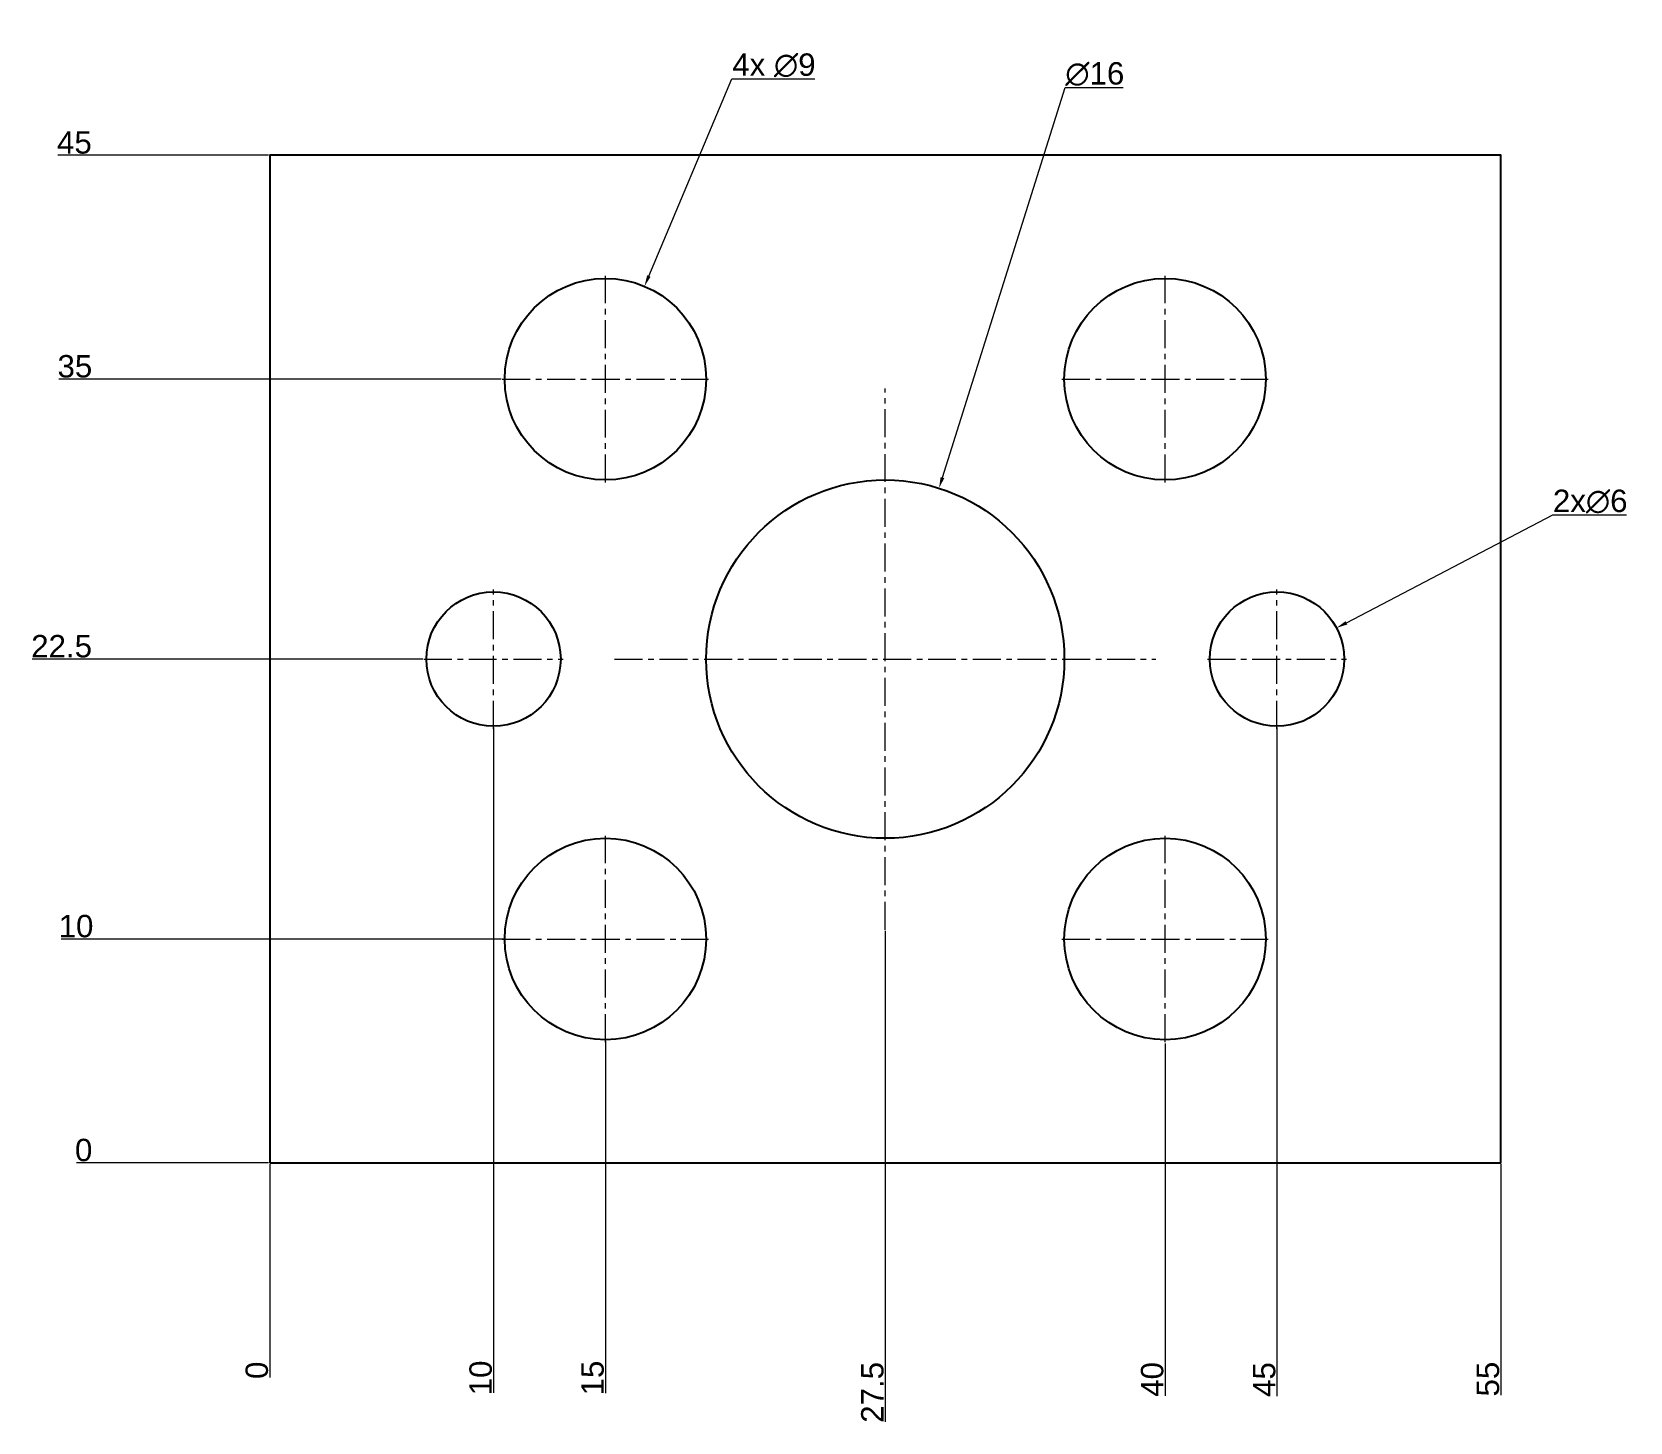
# Model space of a CAD drawing. Header units: millimetres. Extents: x -38.1 to 33.3, y -34.1 to 28.
import ezdxf

# ---------------------------------------------------------------- set-up
doc = ezdxf.new("R2010")
doc.units = ezdxf.units.MM
doc.header["$MEASUREMENT"] = 0
doc.linetypes.add('CENTER', pattern=[2, 1.25, -0.25, 0.25, -0.25])
doc.layers.add('AM_5', color=3, linetype='Continuous', lineweight=15)
doc.layers.add('AM_7', color=4, linetype='CENTER', lineweight=15)
doc.styles.get("Standard").update_dxf_attribs({"font": 'arial.ttf'})
doc.dimstyles.new('AM_ANSI$3', dxfattribs={"dimtxt": 1, "dimasz": 0.5, "dimexe": 0.1, "dimexo": 0.05, "dimgap": 0.06, "dimtad": 1, "dimtoh": 1, "dimzin": 9, "dimdsep": 46, "dimtxsty": 'Standard', "dimcen": 0, "dimclrd": 256, "dimclre": 256, "dimclrt": 2, "dimadec": 0, "dimazin": 2, "dimtp": 0.1, "dimtm": 0.1, "dimtfac": 0.71, "dimtofl": 0, "dimtmove": 0, "dimatfit": 0, "dimfxl": 1, "dimtolj": 1, "dimtzin": 7, "dimlwd": -1, "dimlwe": -1, "dimarcsym": 1})
doc.dimstyles.new('AM_ANSI$6', dxfattribs={"dimtxt": 1, "dimasz": 0.5, "dimexe": 0.1, "dimexo": 0.05, "dimgap": 0.06, "dimtad": 1, "dimtoh": 1, "dimzin": 9, "dimdsep": 46, "dimtxsty": 'Standard', "dimcen": 0, "dimclrd": 256, "dimclre": 256, "dimclrt": 2, "dimadec": 0, "dimazin": 2, "dimtp": 0.1, "dimtm": 0.1, "dimtfac": 0.71, "dimtofl": 0, "dimtmove": 0, "dimatfit": 3, "dimfxl": 1, "dimtolj": 1, "dimtzin": 7, "dimlwd": -1, "dimlwe": -1, "dimarcsym": 1})

# ---------------------------------------------------------------- blocks, each defined once
blk = doc.blocks.new('*D5')
at = {"layer": 'AM_5', "transparency": 16777216}
blk.add_line((-27.5, -22.55), (-27.5, -32.086), dxfattribs=at)
at = {"layer": 'Defpoints', "color": 0, "transparency": 16777216}
for p in [(-27.5, -22.5), (-27.5, -22.5), (-27.5, -31.373)]:
    blk.add_point(p, dxfattribs=at)
at = {"layer": 'AM_5', "color": 2, "transparency": 16777216, "insert": (-28.071, -31.76), "char_height": 1, "attachment_point": 5, "rotation": 90}
blk.add_mtext('\\A1;0', dxfattribs=at)
blk = doc.blocks.new('*D6')
at = {"layer": 'AM_5', "transparency": 16777216}
blk.add_line((27.5, -22.55), (27.5, -32.873), dxfattribs=at)
at = {"layer": 'Defpoints', "color": 0, "transparency": 16777216}
for p in [(-27.5, -22.5), (27.5, -22.5), (27.5, -31.373)]:
    blk.add_point(p, dxfattribs=at)
at = {"layer": 'AM_5', "color": 2, "transparency": 16777216, "insert": (26.931, -32.153), "char_height": 1, "attachment_point": 5, "rotation": 90}
blk.add_mtext('\\A1;55', dxfattribs=at)
blk = doc.blocks.new('*D7')
at = {"layer": 'AM_5', "transparency": 16777216}
blk.add_line((-17.5, -3.05), (-17.5, -32.768), dxfattribs=at)
at = {"layer": 'Defpoints', "color": 0, "transparency": 16777216}
for p in [(-17.5, -3), (-27.5, -22.5), (-17.5, -31.373)]:
    blk.add_point(p, dxfattribs=at)
at = {"layer": 'AM_5', "color": 2, "transparency": 16777216, "insert": (-18.071, -32.101), "char_height": 1, "attachment_point": 5, "rotation": 90}
blk.add_mtext('\\A1;10', dxfattribs=at)
blk = doc.blocks.new('*D8')
at = {"layer": 'AM_5', "transparency": 16777216}
blk.add_line((-12.5, -17.05), (-12.5, -32.779), dxfattribs=at)
at = {"layer": 'Defpoints', "color": 0, "transparency": 16777216}
for p in [(-12.5, -17), (-27.5, -22.5), (-12.5, -31.373)]:
    blk.add_point(p, dxfattribs=at)
at = {"layer": 'AM_5', "color": 2, "transparency": 16777216, "insert": (-13.071, -32.106), "char_height": 1, "attachment_point": 5, "rotation": 90}
blk.add_mtext('\\A1;15', dxfattribs=at)
blk = doc.blocks.new('*D9')
at = {"layer": 'AM_5', "transparency": 16777216}
blk.add_line((0, -12.14), (0, -34.056), dxfattribs=at)
at = {"layer": 'Defpoints', "color": 0, "transparency": 16777216}
for p in [(0, -12.09), (-27.5, -22.5), (0, -31.373)]:
    blk.add_point(p, dxfattribs=at)
at = {"layer": 'AM_5', "color": 2, "transparency": 16777216, "insert": (-0.571, -32.745), "char_height": 1, "attachment_point": 5, "rotation": 90}
blk.add_mtext('\\A1;27.5', dxfattribs=at)
blk = doc.blocks.new('*D10')
at = {"layer": 'AM_5', "transparency": 16777216}
blk.add_line((12.5, -17.16), (12.5, -32.903), dxfattribs=at)
at = {"layer": 'Defpoints', "color": 0, "transparency": 16777216}
for p in [(12.5, -17.11), (-27.5, -22.5), (12.5, -31.373)]:
    blk.add_point(p, dxfattribs=at)
at = {"layer": 'AM_5', "color": 2, "transparency": 16777216, "insert": (11.929, -32.168), "char_height": 1, "attachment_point": 5, "rotation": 90}
blk.add_mtext('\\A1;40', dxfattribs=at)
blk = doc.blocks.new('*D11')
at = {"layer": 'AM_5', "transparency": 16777216}
blk.add_line((17.5, -3.05), (17.5, -32.914), dxfattribs=at)
at = {"layer": 'Defpoints', "color": 0, "transparency": 16777216}
for p in [(17.5, -3), (-27.5, -22.5), (17.5, -31.373)]:
    blk.add_point(p, dxfattribs=at)
at = {"layer": 'AM_5', "color": 2, "transparency": 16777216, "insert": (16.931, -32.174), "char_height": 1, "attachment_point": 5, "rotation": 90}
blk.add_mtext('\\A1;45', dxfattribs=at)
blk = doc.blocks.new('*D12')
at = {"layer": 'AM_5', "transparency": 16777216}
blk.add_line((-27.55, -22.5), (-36.136, -22.5), dxfattribs=at)
at = {"layer": 'Defpoints', "color": 0, "transparency": 16777216}
for p in [(-35.424, -22.5), (-27.5, -22.5), (-27.5, -22.5)]:
    blk.add_point(p, dxfattribs=at)
at = {"layer": 'AM_5', "color": 2, "transparency": 16777216, "insert": (-35.81, -21.929), "char_height": 1, "attachment_point": 5}
blk.add_mtext('\\A1;0', dxfattribs=at)
blk = doc.blocks.new('*D13')
at = {"layer": 'AM_5', "transparency": 16777216}
blk.add_line((-27.55, 22.5), (-36.964, 22.5), dxfattribs=at)
at = {"layer": 'Defpoints', "color": 0, "transparency": 16777216}
for p in [(-35.424, 22.5), (-27.5, 22.5), (-27.5, -22.5)]:
    blk.add_point(p, dxfattribs=at)
at = {"layer": 'AM_5', "color": 2, "transparency": 16777216, "insert": (-36.224, 23.069), "char_height": 1, "attachment_point": 5}
blk.add_mtext('\\A1;45', dxfattribs=at)
blk = doc.blocks.new('*D14')
at = {"layer": 'AM_5', "transparency": 16777216}
blk.add_line((-17.05, -12.5), (-36.819, -12.5), dxfattribs=at)
at = {"layer": 'Defpoints', "color": 0, "transparency": 16777216}
for p in [(-35.424, -12.5), (-17, -12.5), (-27.5, -22.5)]:
    blk.add_point(p, dxfattribs=at)
at = {"layer": 'AM_5', "color": 2, "transparency": 16777216, "insert": (-36.151, -11.929), "char_height": 1, "attachment_point": 5}
blk.add_mtext('\\A1;10', dxfattribs=at)
blk = doc.blocks.new('*D15')
at = {"layer": 'AM_5', "transparency": 16777216}
blk.add_line((-20.66, 0), (-38.106, 0), dxfattribs=at)
at = {"layer": 'Defpoints', "color": 0, "transparency": 16777216}
for p in [(-20.61, 0), (-35.424, 0), (-27.5, -22.5)]:
    blk.add_point(p, dxfattribs=at)
at = {"layer": 'AM_5', "color": 2, "transparency": 16777216, "insert": (-36.795, 0.571), "char_height": 1, "attachment_point": 5}
blk.add_mtext('\\A1;22.5', dxfattribs=at)
blk = doc.blocks.new('*D16')
at = {"layer": 'AM_5', "transparency": 16777216}
blk.add_line((-17.16, 12.5), (-36.923, 12.5), dxfattribs=at)
at = {"layer": 'Defpoints', "color": 0, "transparency": 16777216}
for p in [(-35.424, 12.5), (-17.11, 12.5), (-27.5, -22.5)]:
    blk.add_point(p, dxfattribs=at)
at = {"layer": 'AM_5', "color": 2, "transparency": 16777216, "insert": (-36.203, 13.071), "char_height": 1, "attachment_point": 5}
blk.add_mtext('\\A1;35', dxfattribs=at)
blk = doc.blocks.new('*D17')
at = {"layer": 'AM_5', "transparency": 16777216}
for p, q in [((-10.562, 17.109), (-6.857, 25.917)), ((-6.857, 25.917), (-3.149, 25.917))]:
    blk.add_line(p, q, dxfattribs=at)
blk.add_solid([(-10.638, 17.141), (-10.485, 17.077), (-10.755, 16.648)], dxfattribs=at)
at = {"layer": 'Defpoints', "color": 0, "transparency": 16777216}
for p in [(-10.755, 16.648), (-14.245, 8.352)]:
    blk.add_point(p, dxfattribs=at)
at = {"layer": 'AM_5', "color": 2, "transparency": 16777216, "insert": (-4.973, 26.516), "char_height": 1, "attachment_point": 5}
blk.add_mtext('\\A1;4x ∅9', dxfattribs=at)
blk = doc.blocks.new('*D18')
at = {"layer": 'AM_5', "transparency": 16777216}
for p, q in [((20.602, 1.621), (29.817, 6.437)), ((29.817, 6.437), (33.111, 6.437))]:
    blk.add_line(p, q, dxfattribs=at)
blk.add_solid([(20.563, 1.695), (20.641, 1.547), (20.159, 1.39)], dxfattribs=at)
at = {"layer": 'Defpoints', "color": 0, "transparency": 16777216}
for p in [(20.159, 1.39), (14.841, -1.39)]:
    blk.add_point(p, dxfattribs=at)
at = {"layer": 'AM_5', "color": 2, "transparency": 16777216, "insert": (31.494, 7.036), "char_height": 1, "attachment_point": 5}
blk.add_mtext('\\A1;2x∅6', dxfattribs=at)
blk = doc.blocks.new('*D19')
at = {"layer": 'AM_5', "transparency": 16777216}
for p, q in [((2.554, 8.107), (8.042, 25.527)), ((8.042, 25.527), (10.622, 25.527))]:
    blk.add_line(p, q, dxfattribs=at)
blk.add_solid([(2.475, 8.132), (2.634, 8.082), (2.404, 7.63)], dxfattribs=at)
at = {"layer": 'Defpoints', "color": 0, "transparency": 16777216}
for p in [(2.404, 7.63), (-2.404, -7.63)]:
    blk.add_point(p, dxfattribs=at)
at = {"layer": 'AM_5', "color": 2, "transparency": 16777216, "insert": (9.362, 26.126), "char_height": 1, "attachment_point": 5}
blk.add_mtext('\\A1;∅16', dxfattribs=at)

msp = doc.modelspace()

# ---------------------------------------------------------------- linework, layer by layer
msp.add_lwpolyline([(-27.5, -22.5), (27.5, -22.5), (27.5, 22.5), (-27.5, 22.5)], close=True)
for centre, radius in [((-12.5, 12.5), 4.5), ((12.5, 12.5), 4.5), ((0, 0), 8), ((-17.5, 0), 3), ((17.5, 0), 3), ((-12.5, -12.5), 4.5), ((12.5, -12.5), 4.5)]:
    msp.add_circle(centre, radius)
at = {"layer": 'AM_7'}
for p, q in [((-12.5, 7.89), (-12.5, 17.11)), ((12.5, 7.89), (12.5, 17.11)), ((-17.11, 12.5), (-7.89, 12.5)), ((7.89, 12.5), (17.11, 12.5)), ((0, -12.09), (0, 12.09)), ((-17.5, -3.11), (-17.5, 3.11)), ((17.5, -3.11), (17.5, 3.11)), ((-20.61, 0), (-14.39, 0)), ((-12.09, 0), (12.09, 0)), ((14.39, 0), (20.61, 0)), ((-12.5, -17.11), (-12.5, -7.89)), ((12.5, -17.11), (12.5, -7.89)), ((-17.11, -12.5), (-7.89, -12.5)), ((7.89, -12.5), (17.11, -12.5))]:
    msp.add_line(p, q, dxfattribs=at)

# ---------------------------------------------------------------- dimensions: what is measured, and where the dimension line sits
at = {"layer": 'AM_5'}
for p1, p2, text, picture, middle in [((-14.245, 8.352), (-10.755, 16.648), '4x <>', '*D17', (-4.973, 25.917)), ((14.841, -1.39), (20.159, 1.39), '2x<>', '*D18', (31.494, 6.437))]:
    dim = msp.add_diameter_dim_2p(p1=p1, p2=p2, text=text, dimstyle='AM_ANSI$3', override={"dimpost": ''}, dxfattribs=at)
    dim.commit()
    dim.dimension.update_dxf_attribs({"geometry": picture, "text_midpoint": middle, "dimtype": 163})
dim = msp.add_diameter_dim_2p(p1=(-2.404, -7.63), p2=(2.404, 7.63), dimstyle='AM_ANSI$3', override={"dimpost": ''}, dxfattribs=at)
dim.commit()
dim.dimension.update_dxf_attribs({"geometry": '*D19', "text_midpoint": (9.362, 25.527), "dimtype": 163})
for feature_location, offset, dtype, picture, middle in [((-27.5, 22.5), (-7.924, 0), 0, '*D13', (-36.224, 23.069)), ((-17.11, 12.5), (-18.314, 0), 0, '*D16', (-36.203, 13.071)), ((-20.61, 0), (-14.814, 0), 0, '*D15', (-36.795, 0.571)), ((-17.5, -3), (0, -28.373), 1, '*D7', (-18.071, -32.101)), ((17.5, -3), (0, -28.373), 1, '*D11', (16.931, -32.174)), ((-17, -12.5), (-18.424, 0), 0, '*D14', (-36.151, -11.929)), ((0, -12.09), (0, -19.283), 1, '*D9', (-0.571, -32.745)), ((-12.5, -17), (0, -14.373), 1, '*D8', (-13.071, -32.106)), ((12.5, -17.11), (0, -14.263), 1, '*D10', (11.929, -32.168)), ((-27.5, -22.5), (-7.923675477, 0), 0, '*D12', (-35.809732776, -21.929427012)), ((-27.5, -22.5), (0, -8.873462287), 1, '*D5', (-28.070572988, -31.759519586)), ((27.5, -22.5), (0, -8.873), 1, '*D6', (26.931, -32.153))]:
    dim = msp.add_ordinate_dim(feature_location=feature_location, offset=offset, dtype=dtype, origin=(-27.5, -22.5), dimstyle='AM_ANSI$6', override={"dimtmove": 0}, dxfattribs=at)
    dim.commit()
    dim.dimension.update_dxf_attribs({"geometry": picture, "text_midpoint": middle})

doc.saveas('drawing.dxf')
